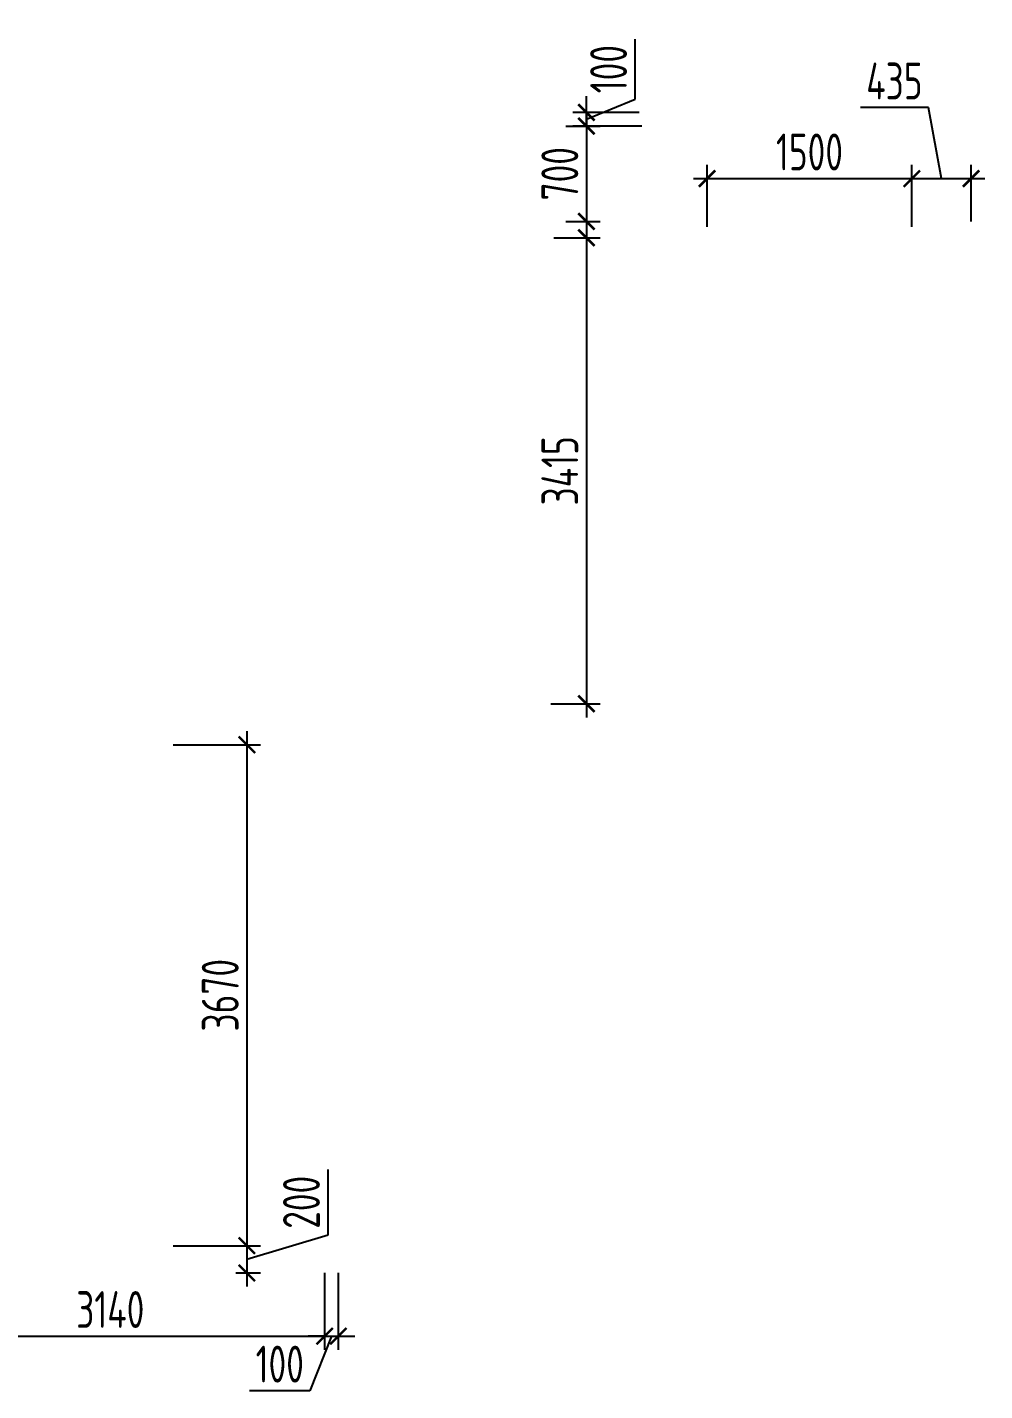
# Model space of a CAD drawing. Header units: millimetres. Extents: x -350007 to 535970, y -888 to 198380.
# Drawn here: x 222093 to 229106, y 70133 to 80123 of the extents above; entities that cross this region are included whole.
import ezdxf

# ---------------------------------------------------------------- set-up
doc = ezdxf.new("R2010")
doc.units = ezdxf.units.MM
doc.layers.add('АР_Размеры нов.', color=15, linetype='Continuous', lineweight=0)
doc.styles.add('ISOCPEUR', font='isocpeur.ttf', dxfattribs={"width": 0.7})
doc.dimstyles.new('R_100', dxfattribs={"dimtxt": 270, "dimasz": 120, "dimexe": 100, "dimexo": 0, "dimgap": 60, "dimtad": 1, "dimdec": 0, "dimrnd": 5, "dimzin": 0, "dimdsep": 46, "dimtxsty": 'ISOCPEUR', "dimblk": 'ARCHTICK', "dimcen": 0, "dimdle": 100, "dimclrd": 256, "dimclre": 256, "dimclrt": 256, "dimadec": 0, "dimazin": 0, "dimtfac": 2, "dimtdec": 0, "dimtofl": 0, "dimtmove": 1, "dimatfit": 3, "dimfxl": 1, "dimtvp": 3, "dimtolj": 1, "dimtzin": 0, "dimarcsym": 0})

# ---------------------------------------------------------------- blocks, each defined once
blk = doc.blocks.new('_ArchTick')
at = {"color": 0, "linetype": 'ByBlock', "const_width": 0.15}
blk.add_lwpolyline([(-0.5, -0.5), (0.5, 0.5)], dxfattribs=at)
blk = doc.blocks.new('*D2704')
at = {"layer": 'АР_Размеры нов.', "lineweight": -2, "ltscale": 100, "transparency": 16777216}
for p, q in [((227071.9, 78660.4), (227071.9, 79113.9)), ((228571.9, 78660.4), (228571.9, 79113.9)), ((226971.9, 79013.9), (228671.9, 79013.9))]:
    blk.add_line(p, q, dxfattribs=at)
at = {"layer": 'АР_Размеры нов.', "lineweight": -2, "ltscale": 100, "transparency": 16777216, "xscale": 120, "yscale": 120, "zscale": 120, "rotation": 180}
blk.add_blockref('_ArchTick', (227071.9, 79013.9), dxfattribs=at)
at = {"layer": 'АР_Размеры нов.', "lineweight": -2, "ltscale": 100, "transparency": 16777216, "xscale": 120, "yscale": 120, "zscale": 120}
blk.add_blockref('_ArchTick', (228571.9, 79013.9), dxfattribs=at)
at = {"layer": 'АР_Размеры нов.', "ltscale": 100, "transparency": 16777216, "insert": (227821.9, 79208.9), "char_height": 270, "attachment_point": 5, "style": 'ISOCPEUR'}
blk.add_mtext('\\A1;1500', dxfattribs=at)
blk = doc.blocks.new('*D2749')
at = {"layer": 'АР_Размеры нов.', "lineweight": -2, "ltscale": 100, "transparency": 16777216}
for p, q in [((226188.4, 79498.5), (226188.4, 78600.3)), ((226038.5, 79398.5), (226288.4, 79398.5)), ((226038.5, 78700.3), (226288.4, 78700.3))]:
    blk.add_line(p, q, dxfattribs=at)
at = {"layer": 'АР_Размеры нов.', "lineweight": -2, "ltscale": 100, "transparency": 16777216, "xscale": 120, "yscale": 120, "zscale": 120}
for p, rotation in [((226188.4, 79398.5), 90), ((226188.4, 78700.3), 270)]:
    blk.add_blockref('_ArchTick', p, dxfattribs=dict(at, rotation=rotation))
at = {"layer": 'АР_Размеры нов.', "ltscale": 100, "transparency": 16777216, "insert": (225993.4, 79049.4), "char_height": 270, "attachment_point": 5, "rotation": 90, "style": 'ISOCPEUR'}
blk.add_mtext('\\A1;700', dxfattribs=at)
blk = doc.blocks.new('*D2797')
at = {"layer": 'АР_Размеры нов.', "lineweight": -2, "ltscale": 100, "transparency": 16777216}
for p, q in [((228693.1, 79533.9), (228195.1, 79533.9)), ((228788.8, 79013.9), (228693.1, 79533.9)), ((228571.9, 78700.3), (228571.9, 79113.9)), ((229005.6, 78700.3), (229005.6, 79113.9)), ((228471.9, 79013.9), (229105.6, 79013.9))]:
    blk.add_line(p, q, dxfattribs=at)
at = {"layer": 'АР_Размеры нов.', "lineweight": -2, "ltscale": 100, "transparency": 16777216, "xscale": 120, "yscale": 120, "zscale": 120, "rotation": 180}
blk.add_blockref('_ArchTick', (228571.9, 79013.9), dxfattribs=at)
at = {"layer": 'АР_Размеры нов.', "lineweight": -2, "ltscale": 100, "transparency": 16777216, "xscale": 120, "yscale": 120, "zscale": 120}
blk.add_blockref('_ArchTick', (229005.6, 79013.9), dxfattribs=at)
at = {"layer": 'АР_Размеры нов.', "ltscale": 100, "transparency": 16777216, "insert": (228444.1, 79728.9), "char_height": 270, "attachment_point": 5, "style": 'ISOCPEUR'}
blk.add_mtext('\\A1;435', dxfattribs=at)
blk = doc.blocks.new('*D2557')
at = {"layer": 'АР_Размеры нов.', "lineweight": -2, "ltscale": 500, "transparency": 16777216}
for p, q in [((226545.5, 79595.3), (226545.5, 80036.6)), ((226188.4, 79498.5), (226188.4, 79618.5)), ((226188.4, 79448.5), (226545.5, 79595.3)), ((226574.3, 79498.5), (226088.4, 79498.5)), ((226188.4, 79398.5), (226188.4, 79498.5)), ((226594.3, 79398.5), (226088.4, 79398.5)), ((226188.4, 79398.5), (226188.4, 79278.5))]:
    blk.add_line(p, q, dxfattribs=at)
at = {"layer": 'АР_Размеры нов.', "lineweight": -2, "ltscale": 500, "transparency": 16777216, "xscale": 120, "yscale": 120, "zscale": 120}
for p, rotation in [((226188.4, 79498.5), 270), ((226188.4, 79398.5), 90)]:
    blk.add_blockref('_ArchTick', p, dxfattribs=dict(at, rotation=rotation))
at = {"layer": 'АР_Размеры нов.', "lineweight": 13, "ltscale": 500, "transparency": 16777216, "insert": (226350.5, 79815.9), "char_height": 270, "attachment_point": 5, "rotation": 90, "style": 'ISOCPEUR'}
blk.add_mtext('\\A1;100', dxfattribs=at)
blk = doc.blocks.new('*D2560')
at = {"layer": 'АР_Размеры нов.', "lineweight": -2, "ltscale": 500, "transparency": 16777216}
for p, q in [((226188.4, 78680.3), (226188.4, 75065.7)), ((225948.6, 78580.3), (226288.4, 78580.3)), ((225927.2, 75165.7), (226288.4, 75165.7))]:
    blk.add_line(p, q, dxfattribs=at)
at = {"layer": 'АР_Размеры нов.', "lineweight": -2, "ltscale": 500, "transparency": 16777216, "xscale": 120, "yscale": 120, "zscale": 120}
for p, rotation in [((226188.4, 78580.3), 90), ((226188.4, 75165.7), 270)]:
    blk.add_blockref('_ArchTick', p, dxfattribs=dict(at, rotation=rotation))
at = {"layer": 'АР_Размеры нов.', "lineweight": 13, "ltscale": 500, "transparency": 16777216, "insert": (225993.4, 76873), "char_height": 270, "attachment_point": 5, "rotation": 90, "style": 'ISOCPEUR'}
blk.add_mtext('\\A1;3415', dxfattribs=at)
blk = doc.blocks.new('*D3642')
at = {"layer": 'АР_Размеры нов.', "lineweight": -2, "transparency": 16777216}
for p, q in [((221130.6, 70995.7), (221130.6, 70432.9)), ((224270.6, 70995.7), (224270.6, 70432.9)), ((221030.6, 70532.9), (224370.6, 70532.9))]:
    blk.add_line(p, q, dxfattribs=at)
at = {"layer": 'АР_Размеры нов.', "lineweight": -2, "transparency": 16777216, "xscale": 120, "yscale": 120, "zscale": 120, "rotation": 180}
blk.add_blockref('_ArchTick', (221130.6, 70532.9), dxfattribs=at)
at = {"layer": 'АР_Размеры нов.', "lineweight": -2, "transparency": 16777216, "xscale": 120, "yscale": 120, "zscale": 120}
blk.add_blockref('_ArchTick', (224270.6, 70532.9), dxfattribs=at)
at = {"layer": 'АР_Размеры нов.', "transparency": 16777216, "insert": (222700.6, 70727.9), "char_height": 270, "attachment_point": 5, "style": 'ISOCPEUR'}
blk.add_mtext('\\A1;3140', dxfattribs=at)
blk = doc.blocks.new('*D3643')
at = {"layer": 'АР_Размеры нов.', "lineweight": -2, "transparency": 16777216}
for p, q in [((224270.6, 70995.7), (224270.6, 70432.9)), ((224370.6, 70995.7), (224370.6, 70432.9)), ((224270.6, 70532.9), (224150.6, 70532.9)), ((224320.6, 70532.9), (224162.7, 70132.9)), ((224270.6, 70532.9), (224370.6, 70532.9)), ((224370.6, 70532.9), (224490.6, 70532.9)), ((224162.7, 70132.9), (223721.4, 70132.9))]:
    blk.add_line(p, q, dxfattribs=at)
at = {"layer": 'АР_Размеры нов.', "lineweight": -2, "transparency": 16777216, "xscale": 120, "yscale": 120, "zscale": 120}
blk.add_blockref('_ArchTick', (224270.6, 70532.9), dxfattribs=at)
at = {"layer": 'АР_Размеры нов.', "lineweight": -2, "transparency": 16777216, "xscale": 120, "yscale": 120, "zscale": 120, "rotation": 180}
blk.add_blockref('_ArchTick', (224370.6, 70532.9), dxfattribs=at)
at = {"layer": 'АР_Размеры нов.', "transparency": 16777216, "insert": (223942, 70327.9), "char_height": 270, "attachment_point": 5, "style": 'ISOCPEUR'}
blk.add_mtext('\\A1;100', dxfattribs=at)
blk = doc.blocks.new('*D3647')
at = {"layer": 'АР_Размеры нов.', "lineweight": -2, "transparency": 16777216}
for p, q in [((223700.9, 74965.7), (223700.9, 71095.7)), ((223161.3, 74865.7), (223800.9, 74865.7)), ((223161.3, 71195.7), (223800.9, 71195.7))]:
    blk.add_line(p, q, dxfattribs=at)
at = {"layer": 'АР_Размеры нов.', "lineweight": -2, "transparency": 16777216, "xscale": 120, "yscale": 120, "zscale": 120}
for p, rotation in [((223700.9, 74865.7), 90), ((223700.9, 71195.7), 270)]:
    blk.add_blockref('_ArchTick', p, dxfattribs=dict(at, rotation=rotation))
at = {"layer": 'АР_Размеры нов.', "transparency": 16777216, "insert": (223505.9, 73030.7), "char_height": 270, "attachment_point": 5, "rotation": 90, "style": 'ISOCPEUR'}
blk.add_mtext('\\A1;3670', dxfattribs=at)
blk = doc.blocks.new('*D3648')
at = {"layer": 'АР_Размеры нов.', "lineweight": -2, "transparency": 16777216}
for p, q in [((224295.9, 71274.2), (224295.9, 71753.3)), ((223700.9, 71295.7), (223700.9, 70895.7)), ((223700.9, 71095.7), (224295.9, 71274.2)), ((223161.3, 71195.7), (223800.9, 71195.7)), ((223620.8, 70995.7), (223800.9, 70995.7))]:
    blk.add_line(p, q, dxfattribs=at)
at = {"layer": 'АР_Размеры нов.', "lineweight": -2, "transparency": 16777216, "xscale": 120, "yscale": 120, "zscale": 120}
for p, rotation in [((223700.9, 71195.7), 90), ((223700.9, 70995.7), 270)]:
    blk.add_blockref('_ArchTick', p, dxfattribs=dict(at, rotation=rotation))
at = {"layer": 'АР_Размеры нов.', "transparency": 16777216, "insert": (224100.9, 71513.7), "char_height": 270, "attachment_point": 5, "rotation": 90, "style": 'ISOCPEUR'}
blk.add_mtext('\\A1;200', dxfattribs=at)

msp = doc.modelspace()

# ---------------------------------------------------------------- dimensions: what is measured, and where the dimension line sits
at = {"layer": 'АР_Размеры нов.', "lineweight": 13, "ltscale": 500}
dim = msp.add_linear_dim(base=(226188.4, 79498.5), p1=(226594.3, 79398.5), p2=(226574.3, 79498.5), angle=90, dimstyle='R_100', override={"dimpost": '\\X'}, dxfattribs=at)
dim.commit()
dim.dimension.update_dxf_attribs({"geometry": '*D2557', "text_midpoint": (226545.5, 79655.3), "dimtype": 160})
at = {"layer": 'АР_Размеры нов.', "ltscale": 100}
dim = msp.add_linear_dim(base=(229005.6, 79013.9), p1=(228571.9, 78700.3), p2=(229005.6, 78700.3), dimstyle='R_100', override={"dimpost": '\\X', "dimfxl": 2.5, "dimarcsym": 1}, dxfattribs=at)
dim.commit()
dim.dimension.update_dxf_attribs({"geometry": '*D2797', "text_midpoint": (228633.1, 79533.9), "dimtype": 160})
dim = msp.add_linear_dim(base=(226188.4, 78700.3), p1=(226038.5, 79398.5), p2=(226038.5, 78700.3), angle=90, dimstyle='R_100', override={"dimpost": '\\X', "dimfxl": 2.5, "dimarcsym": 1}, dxfattribs=at)
dim.commit()
dim.dimension.update_dxf_attribs({"geometry": '*D2749', "text_midpoint": (225993.4, 79049.4)})
dim = msp.add_linear_dim(base=(228571.9, 79013.9), p1=(227071.9, 78660.4), p2=(228571.9, 78660.4), dimstyle='R_100', override={"dimpost": '\\X', "dimfxl": 2.5, "dimarcsym": 1}, dxfattribs=at)
dim.commit()
dim.dimension.update_dxf_attribs({"geometry": '*D2704', "text_midpoint": (227821.9, 79208.9)})
at = {"layer": 'АР_Размеры нов.', "lineweight": 13, "ltscale": 500}
dim = msp.add_linear_dim(base=(226188.4, 75165.7), p1=(225948.6, 78580.3), p2=(225927.2, 75165.7), angle=90, dimstyle='R_100', override={"dimpost": '\\X'}, dxfattribs=at)
dim.commit()
dim.dimension.update_dxf_attribs({"geometry": '*D2560', "text_midpoint": (225993.4, 76873)})
at = {"layer": 'АР_Размеры нов.'}
for base, p1, p2, picture, middle in [((223700.9, 71195.7), (223161.3, 74865.7), (223161.3, 71195.7), '*D3647', (223505.9, 73030.7)), ((223700.9, 70995.7), (223161.3, 71195.7), (223620.8, 70995.7), '*D3648', (224100.9, 71334.2))]:
    dim = msp.add_linear_dim(base=base, p1=p1, p2=p2, angle=90, dimstyle='R_100', override={"dimpost": '\\X'}, dxfattribs=at)
    dim.commit()
    dim.dimension.update_dxf_attribs({"geometry": picture, "text_midpoint": middle})
dim = msp.add_linear_dim(base=(224270.6, 70532.9), p1=(221130.6, 70995.7), p2=(224270.6, 70995.7), dimstyle='R_100', override={"dimpost": '\\X', "dimfxl": 2.5, "dimarcsym": 2}, dxfattribs=at)
dim.commit()
dim.dimension.update_dxf_attribs({"geometry": '*D3642', "text_midpoint": (222700.6, 70727.9)})
dim = msp.add_linear_dim(base=(224370.6, 70532.9), p1=(224270.6, 70995.7), p2=(224370.6, 70995.7), dimstyle='R_100', override={"dimpost": '\\X', "dimfxl": 2.5, "dimarcsym": 2}, dxfattribs=at)
dim.commit()
dim.dimension.update_dxf_attribs({"geometry": '*D3643', "text_midpoint": (224102.7, 70132.9), "dimtype": 160})

doc.saveas('drawing.dxf')
